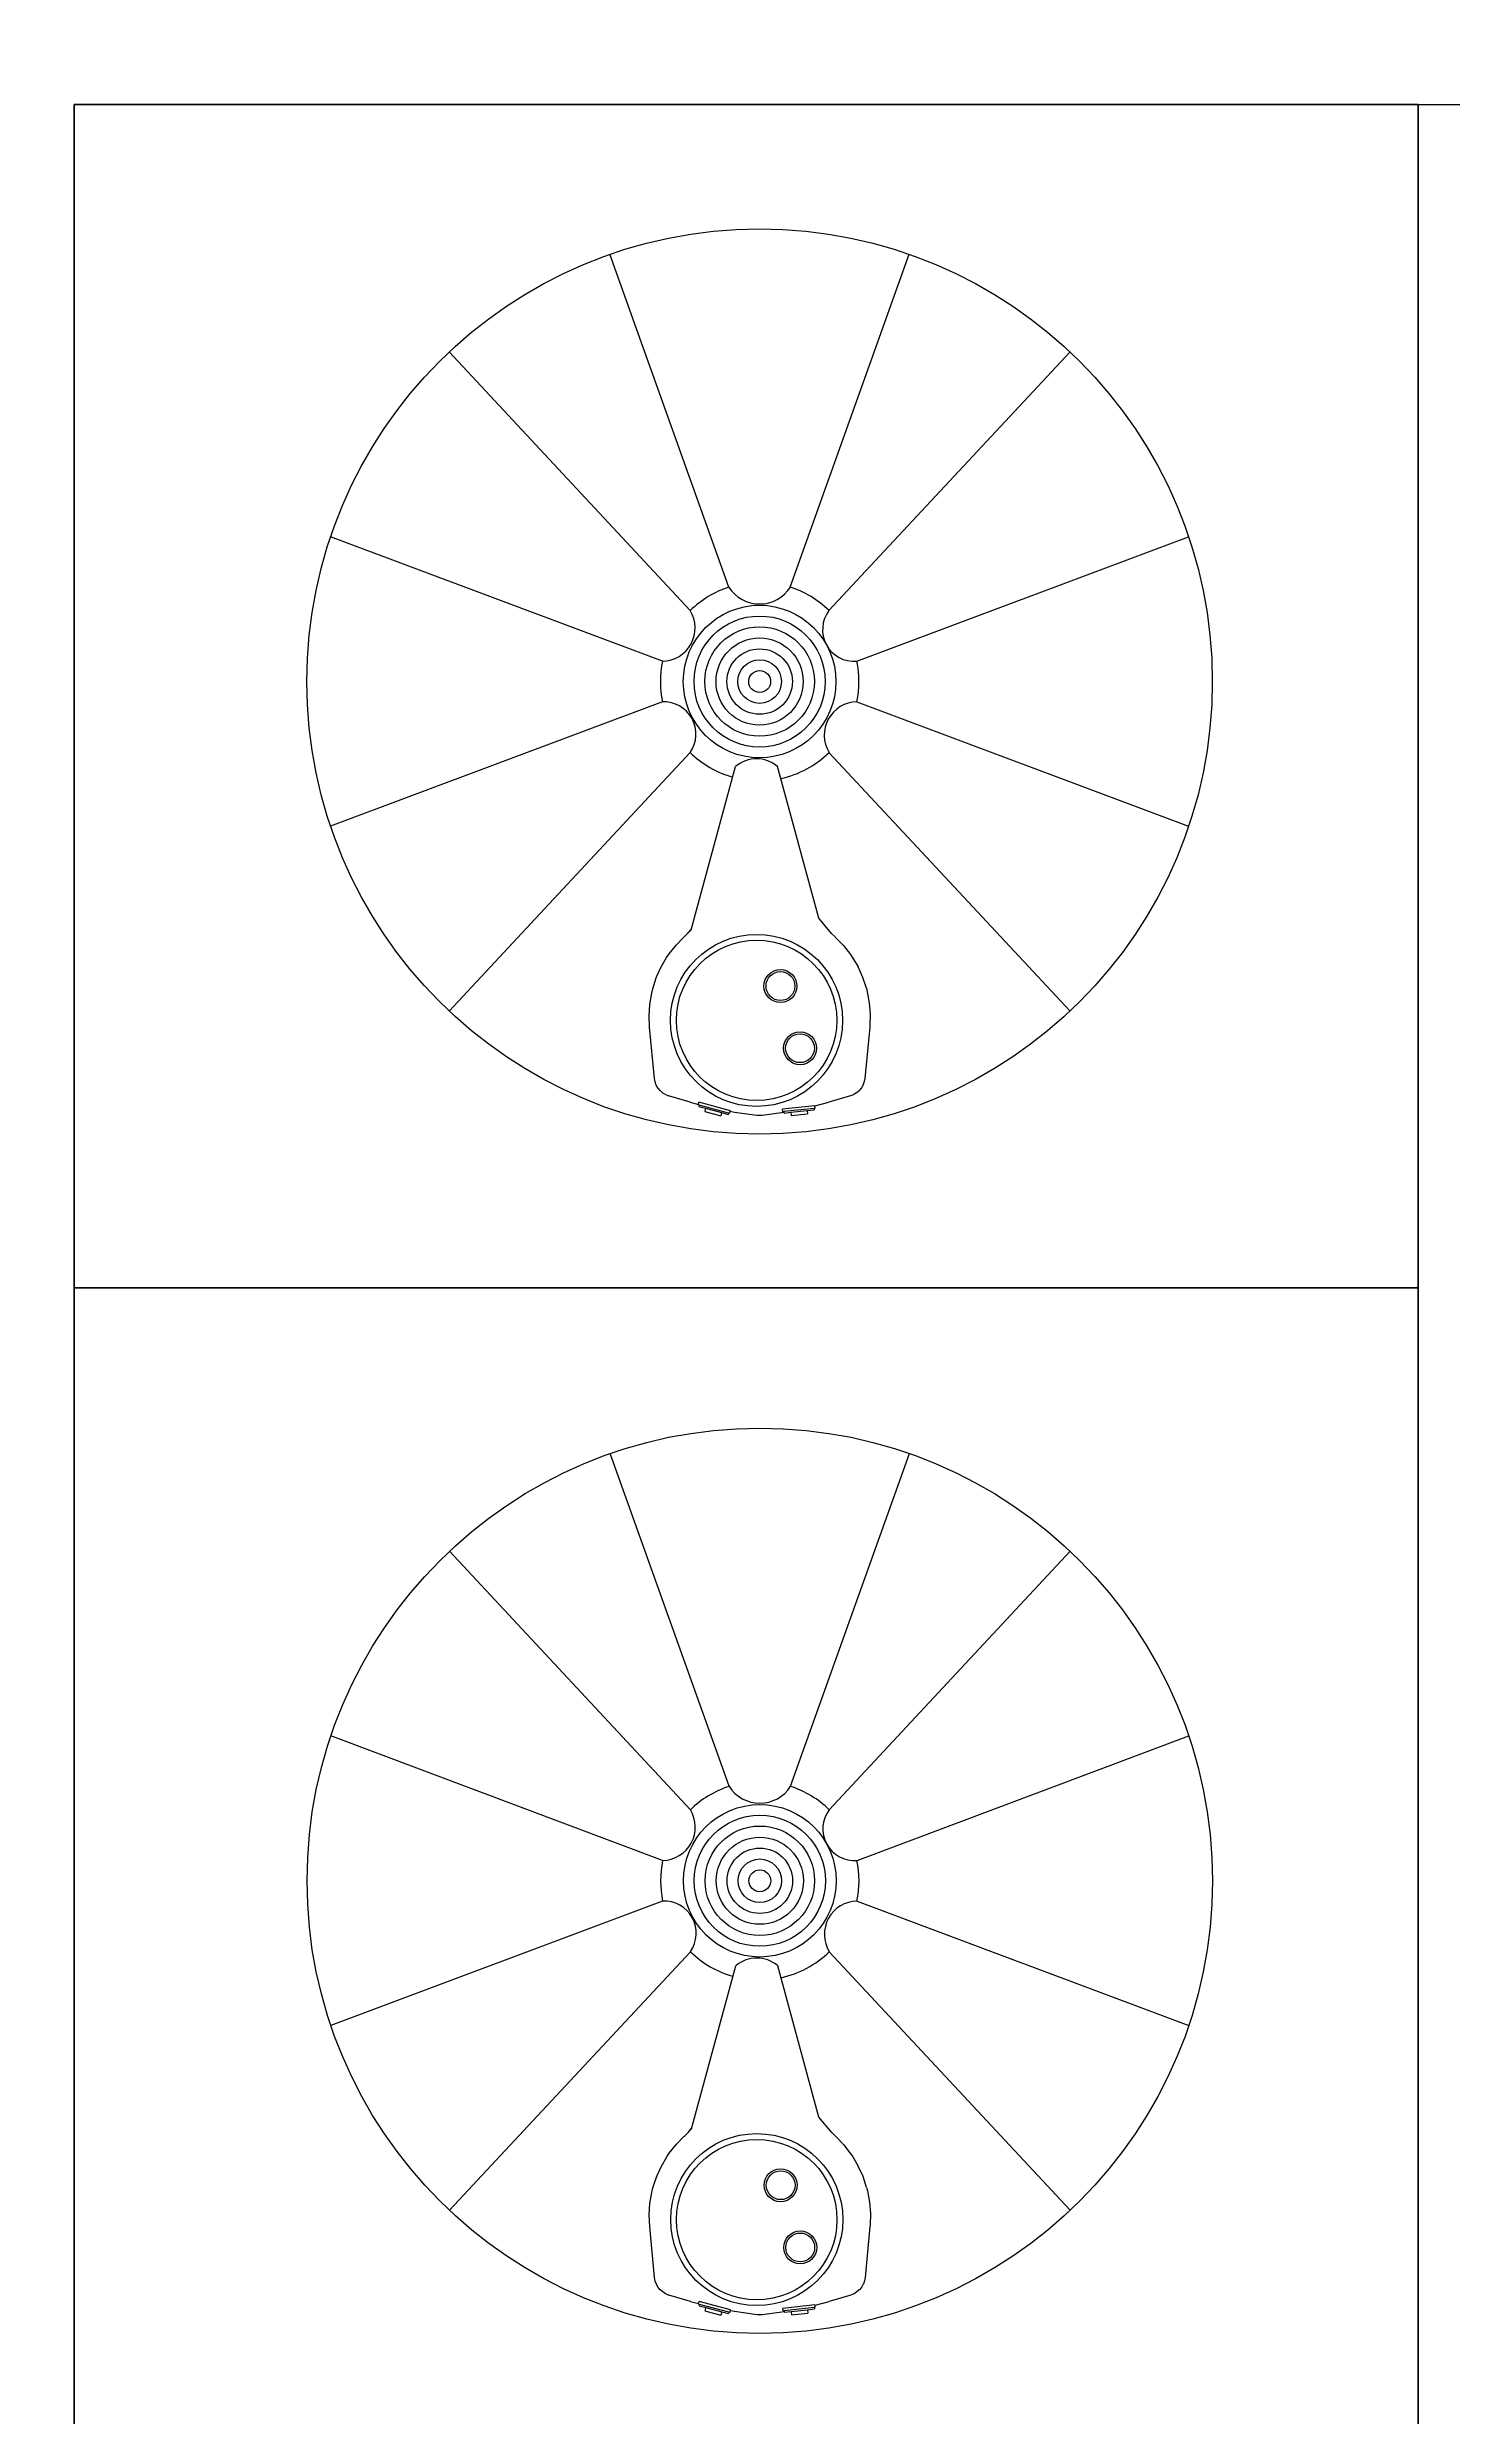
# Model space of a CAD drawing. Header units: inches. Extents: x 474 to 5633, y -332 to 1348.
# Drawn here: x 1615.4 to 1745, y 36.2 to 254.8 of the extents above; entities that cross this region are included whole.
import ezdxf

# ---------------------------------------------------------------- set-up
doc = ezdxf.new("R2010")
doc.units = ezdxf.units.IN
doc.header["$LTSCALE"] = 20
doc.header["$MEASUREMENT"] = 0
doc.layers.add('Dimensions', color=9, linetype='Continuous', plot=False)
doc.layers.add('Edges', color=7, linetype='Continuous')
doc.layers.add('wall', color=7, linetype='Continuous', lineweight=40)
doc.styles.get("Standard").update_dxf_attribs({"font": 'txt.shx', "height": 12})
doc.dimstyles.new('iut', dxfattribs={"dimtxt": 0.18, "dimasz": 2.1175, "dimexe": 0.18, "dimexo": 0.0625, "dimgap": 0.09, "dimtad": 0, "dimtih": 1, "dimtoh": 1, "dimzin": 0, "dimdsep": 46, "dimlunit": 4, "dimtxsty": 'Standard', "dimblk": 'ARCHTICK', "dimcen": 0.09, "dimadec": 0, "dimazin": 0, "dimtfac": 1, "dimtofl": 0, "dimtmove": 0, "dimatfit": 3, "dimldrblk": 'ARCHTICK', "dimfxl": 1, "dimtolj": 1, "dimtzin": 0, "dimarcsym": 0})

# ---------------------------------------------------------------- blocks, each defined once
blk = doc.blocks.new('Rain Water Harvesting Tank pl')
at = {"layer": 'Edges'}
for p, q in [((99.09, 172.35), (88.12, 203.06)), ((104.76, 172.35), (115.73, 203.06)), ((95.52, 170.18), (73.29, 194.05)), ((108.33, 170.18), (130.57, 194.05)), ((92.96, 165.51), (62.35, 177)), ((110.9, 165.51), (141.51, 177)), ((92.96, 161.76), (62.35, 150.27)), ((110.9, 161.76), (141.51, 150.27)), ((95.52, 157.08), (73.29, 133.22)), ((95.62, 140.73), (99.72, 155.79)), ((107.39, 141.81), (103.59, 155.79)), ((108.33, 157.08), (130.57, 133.22)), ((94.91, 140.02), (94.23, 139.31)), ((94.91, 140.02), (95, 140.1)), ((95, 140.1), (95.62, 140.73)), ((95.64, 140.82), (95.32, 140.43)), ((108.57, 140.39), (107.39, 141.81)), ((108.9, 140.06), (108.57, 140.39)), ((108.94, 140.02), (108.9, 140.06)), ((108.94, 140.02), (109.67, 139.27)), ((92.82, 137.24), (93.34, 138.15)), ((93.34, 138.15), (93.58, 138.49)), ((93.58, 138.49), (94.23, 139.31)), ((109.67, 139.27), (110.31, 138.44)), ((110.31, 138.44), (110.48, 138.2)), ((110.48, 138.2), (111.01, 137.29)), ((92.07, 135.28), (92.16, 135.58)), ((92.16, 135.58), (92.39, 136.28)), ((92.39, 136.28), (92.46, 136.44)), ((92.46, 136.44), (92.82, 137.24)), ((111.45, 136.33), (111.01, 137.29)), ((111.78, 135.33), (111.45, 136.33)), ((91.73, 132.79), (91.79, 133.84)), ((91.79, 133.84), (91.97, 134.87)), ((91.97, 134.87), (92.07, 135.28)), ((111.78, 135.33), (111.86, 135.01)), ((111.86, 135.01), (112.05, 133.97)), ((112.05, 133.97), (112.13, 132.93)), ((91.77, 131.73), (91.73, 132.79)), ((92.22, 127.01), (91.77, 131.73)), ((112.09, 131.73), (111.64, 127.01)), ((112.1, 131.89), (112.09, 131.73)), ((112.13, 132.93), (112.1, 131.89)), ((92.28, 126.68), (92.22, 127.01)), ((111.64, 127.01), (111.58, 126.71)), ((92.39, 126.39), (92.28, 126.68)), ((92.53, 126.13), (92.39, 126.39)), ((92.56, 126.1), (92.53, 126.13)), ((92.74, 125.88), (92.56, 126.1)), ((92.97, 125.69), (92.74, 125.88)), ((93, 125.66), (92.97, 125.69)), ((93.25, 125.51), (93, 125.66)), ((93.25, 125.51), (93.52, 125.4)), ((93.52, 125.4), (93.53, 125.4)), ((95.53, 124.8), (93.53, 125.4)), ((95.53, 124.8), (96.28, 124.61)), ((96.28, 124.61), (96.33, 124.8)), ((99.23, 124.03), (96.33, 124.8)), ((107.03, 124.47), (108.33, 124.8)), ((110.33, 125.4), (108.33, 124.8)), ((110.59, 125.5), (110.33, 125.4)), ((110.63, 125.52), (110.59, 125.5)), ((110.88, 125.68), (110.63, 125.52)), ((111.1, 125.87), (110.88, 125.68)), ((111.15, 125.92), (111.1, 125.87)), ((111.33, 126.14), (111.15, 125.92)), ((111.47, 126.4), (111.33, 126.14)), ((111.49, 126.43), (111.47, 126.4)), ((111.58, 126.71), (111.49, 126.43)), ((96.27, 124.56), (96.28, 124.61)), ((96.27, 124.56), (96.36, 124.54)), ((96.36, 124.54), (96.33, 124.41)), ((96.33, 124.41), (96.95, 124.25)), ((99.07, 123.81), (96.36, 124.54)), ((96.95, 124.25), (96.87, 123.95)), ((96.87, 123.95), (98.34, 123.55)), ((96.95, 124.25), (98.42, 123.86)), ((98.42, 123.86), (98.34, 123.55)), ((98.42, 123.86), (99.03, 123.69)), ((99.07, 123.81), (99.03, 123.69)), ((99.17, 123.79), (99.07, 123.81)), ((99.17, 123.79), (99.22, 123.98)), ((99.22, 123.98), (99.23, 124.03)), ((99.22, 123.98), (99.6, 123.9)), ((99.6, 123.9), (101.67, 123.61)), ((101.67, 123.61), (101.93, 123.6)), ((101.93, 123.6), (102.18, 123.61)), ((102.18, 123.61), (104.17, 123.89)), ((107.02, 124.49), (104.04, 124.17)), ((104.07, 123.93), (104.04, 124.17)), ((104.07, 123.93), (104.17, 123.94)), ((106.95, 124.24), (104.17, 123.94)), ((104.17, 123.94), (104.17, 123.89)), ((104.17, 123.89), (104.18, 123.81)), ((104.18, 123.81), (104.82, 123.88)), ((104.82, 123.88), (106.33, 124.04)), ((104.82, 123.88), (104.85, 123.57)), ((104.85, 123.57), (106.36, 123.73)), ((105.92, 124.37), (105.93, 124.37)), ((106.33, 124.04), (106.96, 124.11)), ((106.33, 124.04), (106.36, 123.73)), ((107.05, 124.25), (106.95, 124.24)), ((106.95, 124.24), (106.96, 124.11)), ((107.03, 124.47), (107.02, 124.49)), ((107.05, 124.25), (107.03, 124.47))]:
    blk.add_line(p, q, dxfattribs=at)
for centre, radius in [((101.93, 163.63), 41.77), ((101.93, 163.63), 7.04), ((101.93, 163.63), 6.05), ((101.93, 163.63), 5.05), ((101.93, 163.63), 4.02), ((101.93, 163.63), 3.02), ((101.93, 163.63), 2.01), ((101.93, 163.63), 1.01), ((101.65, 132.36), 7.94), ((101.65, 132.36), 7.4), ((103.85, 135.53), 1.52), ((103.85, 135.53), 1.33), ((105.66, 129.79), 1.52), ((105.66, 129.79), 1.33)]:
    blk.add_circle(centre, radius, dxfattribs=at)
for centre, radius, start, end in [((101.93, 163.63), 9.16, 108.0339, 134.3574), ((101.93, 174.16), 3.37, 212.5796, 327.4204), ((101.93, 163.63), 9.16, 45.6426, 71.9661), ((92.92, 168.57), 3.06, 270.7452, 31.8042), ((110.66, 168.42), 2.92, 142.8777, 274.5728), ((101.93, 163.63), 9.16, 168.1921, 191.8079), ((101.93, 163.63), 9.16, 348.1921, 11.8079), ((93.09, 158.79), 2.97, 324.988, 92.4625), ((110.96, 158.69), 3.07, 91.1317, 211.4177), ((101.93, 163.63), 9.16, 225.6426, 254.3545), ((101.65, 153.53), 2.97, 49.4192, 130.5808), ((101.93, 163.63), 9.16, 282.3441, 314.3574)]:
    blk.add_arc(centre, radius, start, end, dxfattribs=at)
blk = doc.blocks.new('_ArchTick')
at = {"color": 0, "linetype": 'ByBlock', "const_width": 0.15}
blk.add_lwpolyline([(-0.5, -0.5), (0.5, 0.5)], dxfattribs=at)
blk = doc.blocks.new('*D88')
at = {"layer": 'Defpoints', "color": 0, "transparency": 16777216}
for p in [(1532.67, 389.25), (1629.47, 389.25), (1587.32, 94.74)]:
    blk.add_point(p, dxfattribs=at)
at = {"layer": 'Dimensions', "color": 0, "lineweight": -2, "transparency": 16777216}
for p, q in [((1629.4, 389.25), (1532.49, 389.25)), ((1532.67, 389.25), (1532.67, 256.08)), ((1532.67, 94.74), (1532.67, 227.9)), ((1587.26, 94.74), (1532.49, 94.74))]:
    blk.add_line(p, q, dxfattribs=at)
at = {"layer": 'Dimensions', "color": 0, "lineweight": -2, "transparency": 16777216, "xscale": 2.1175, "yscale": 2.1175, "zscale": 2.1175}
for p, rotation in [((1532.67, 389.25), 90), ((1532.67, 94.74), 270)]:
    blk.add_blockref('_ArchTick', p, dxfattribs=dict(at, rotation=rotation))
at = {"layer": 'Dimensions', "color": 0, "transparency": 16777216, "insert": (1532.67, 241.99), "char_height": 12, "attachment_point": 5}
blk.add_mtext('\\A1;24\'-6{\\H1.000000x;\\S1/2;}"', dxfattribs=at)
blk = doc.blocks.new('*D89')
at = {"layer": 'Defpoints', "color": 0, "transparency": 16777216}
for p in [(1741.82, 249.55), (1741.82, -77.99), (1815.12, -77.99)]:
    blk.add_point(p, dxfattribs=at)
at = {"layer": 'Dimensions', "color": 0, "lineweight": -2, "transparency": 16777216}
for p, q in [((1741.89, 249.55), (1815.3, 249.55)), ((1815.12, 249.55), (1815.12, 99.87)), ((1815.12, -77.99), (1815.12, 71.69)), ((1741.89, -77.99), (1815.3, -77.99))]:
    blk.add_line(p, q, dxfattribs=at)
at = {"layer": 'Dimensions', "color": 0, "lineweight": -2, "transparency": 16777216, "xscale": 2.1175, "yscale": 2.1175, "zscale": 2.1175}
for p, rotation in [((1815.12, 249.55), 90), ((1815.12, -77.99), 270)]:
    blk.add_blockref('_ArchTick', p, dxfattribs=dict(at, rotation=rotation))
at = {"layer": 'Dimensions', "color": 0, "transparency": 16777216, "insert": (1815.12, 85.78), "char_height": 12, "attachment_point": 5}
blk.add_mtext('\\A1;27\'-3{\\H1.000000x;\\S1/2;}"', dxfattribs=at)

msp = doc.modelspace()

# ---------------------------------------------------------------- linework, layer by layer
at = {"layer": 'wall', "color": 170, "linetype": 'ByBlock'}
for points in [[(1617.825, 249.548), (1741.825, 249.548), (1741.825, 140.369), (1617.825, 140.369)], [(1617.825, 140.369), (1741.825, 140.369), (1741.825, 31.191), (1617.825, 31.191)]]:
    msp.add_lwpolyline(points, close=True, dxfattribs=at)

# ---------------------------------------------------------------- block references
for p in [(1579.137, 32.674), (1579.156, -77.992)]:
    msp.add_blockref('Rain Water Harvesting Tank pl', p)

# ---------------------------------------------------------------- dimensions: what is measured, and where the dimension line sits
at = {"layer": 'Dimensions'}
for base, p1, p2, picture, middle in [((1532.67, 389.249), (1587.324, 94.736), (1629.466, 389.249), '*D88', (1532.67, 241.992)), ((1815.115, -77.988), (1741.825, 249.548), (1741.825, -77.988), '*D89', (1815.115, 85.78))]:
    dim = msp.add_linear_dim(base=base, p1=p1, p2=p2, angle=90, dimstyle='iut', dxfattribs=at)
    dim.commit()
    dim.dimension.update_dxf_attribs({"geometry": picture, "text_midpoint": middle})

doc.saveas('drawing.dxf')
